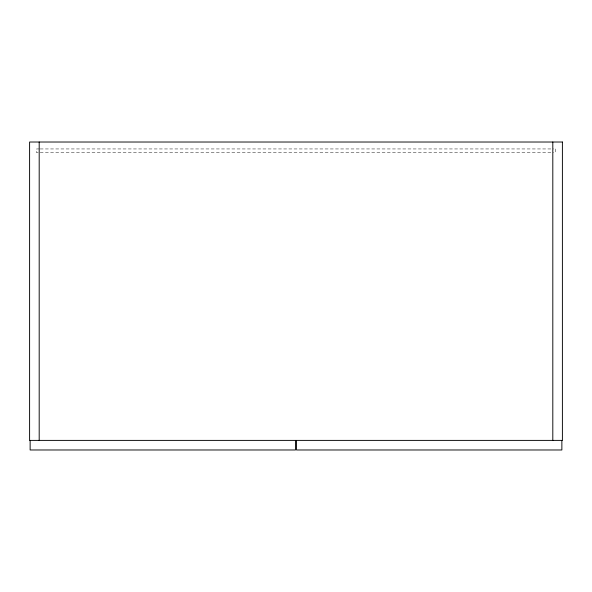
<?xml version="1.0" encoding="UTF-8"?>
<svg xmlns="http://www.w3.org/2000/svg" width="592" height="592" viewBox="0 0 592 592"><rect width="100%" height="100%" fill="white"/><g stroke="black" fill="none" stroke-linecap="round" stroke-linejoin="round"><path stroke-width="0.44" stroke-dasharray="2.96 2.22" d="M39.294 148.947L36.526 148.947L36.526 152.677L39.294 152.677M40.219 148.947L553.624 148.947M40.219 152.677L553.624 152.677M555.474 148.947L555.474 152.677"/><path stroke-width="0.89" d="M561.867 440.389L561.867 449.979L296.533 449.979L296.533 440.389M552.81 142.021L552.81 440.389M295.467 440.389L295.467 449.979L30.133 449.979L30.133 440.389M39.19 142.021L39.19 440.389M562.4 142.021L29.6 142.021L29.6 440.389L562.4 440.389L562.4 142.021"/></g></svg>
